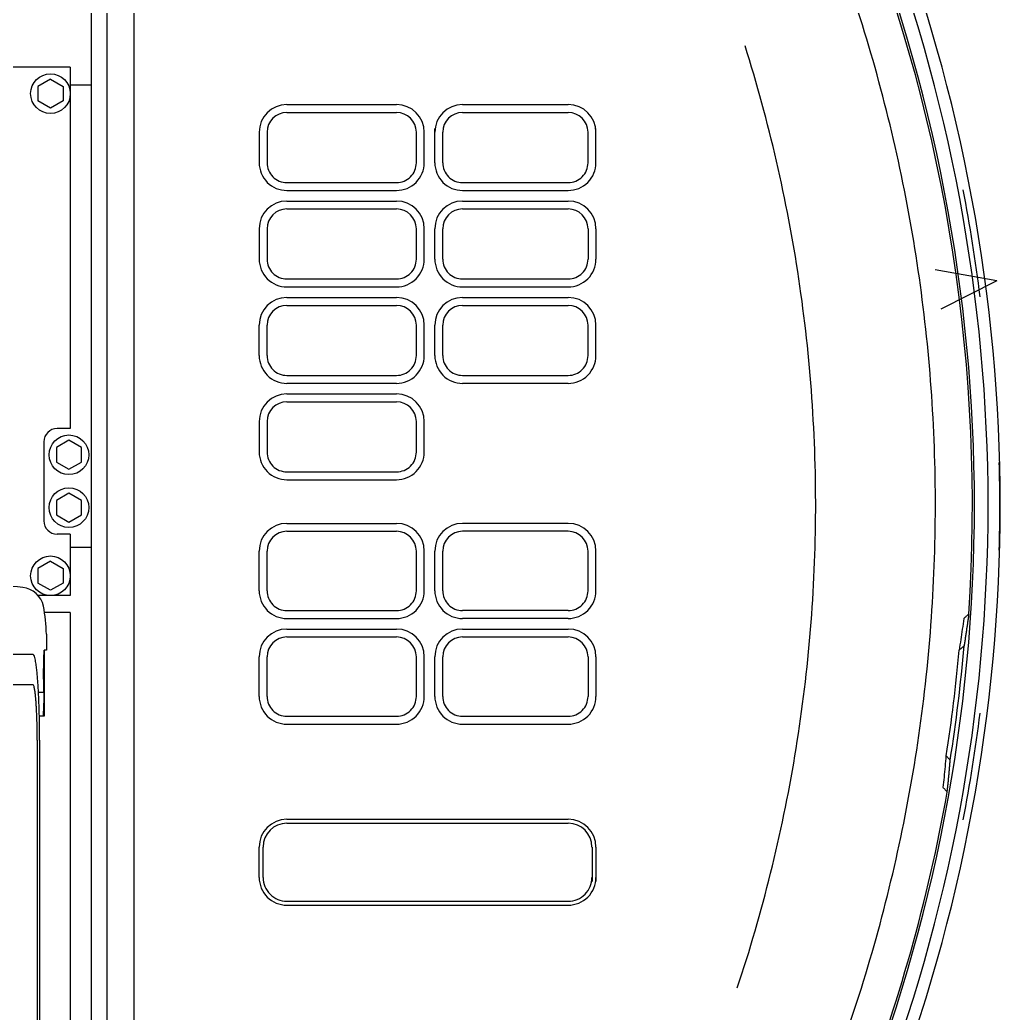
# Model space of a CAD drawing. Extents: x -121210 to 57230, y 84783 to 157800.
# Drawn here: x -100210 to -99412, y 146570 to 147378 of the extents above; entities that cross this region are included whole.
import ezdxf

# ---------------------------------------------------------------- set-up
doc = ezdxf.new("R2010")
doc.units = 0
doc.header["$MEASUREMENT"] = 0
doc.layers.get('0').update_dxf_attribs({"linetype": 'CONTINUOUS'})

# ---------------------------------------------------------------- blocks, each defined once
blk = doc.blocks.new('A$C09AE4EDA')
for p, q in [((5157.99, 317.16), (5157.99, 2193.24)), ((5170.91, 327.89), (5170.91, 2182.5)), ((5192.39, 2149.71), (5192.39, 354)), ((5140.78, 1603.32), (4982.74, 1603.32)), ((5140.78, 1603.32), (5140.78, 1309.28)), ((5124.66, 1593.61), (5114.44, 1587.72)), ((5124.66, 1593.61), (5134.87, 1587.72)), ((5114.44, 1587.72), (5114.44, 1575.92)), ((5134.87, 1587.72), (5134.87, 1575.92)), ((5140.78, 1589.02), (5157.99, 1589.02)), ((5124.66, 1570.03), (5114.44, 1575.92)), ((5134.87, 1575.92), (5124.66, 1570.03)), ((5317.1, 1572.9), (5406.34, 1572.9)), ((5460.09, 1572.9), (5546.1, 1572.9)), ((5317.1, 1566.45), (5406.34, 1566.45)), ((5460.09, 1566.45), (5546.1, 1566.45)), ((5437.52, 1525.59), (5437.52, 1553.54)), ((5568.68, 1525.59), (5568.68, 1553.54)), ((5294.53, 1550.32), (5294.53, 1525.59)), ((5300.98, 1550.32), (5300.98, 1525.59)), ((5422.47, 1525.59), (5422.47, 1550.32)), ((5428.92, 1525.59), (5428.92, 1550.32)), ((5443.97, 1525.59), (5443.97, 1550.32)), ((5562.23, 1525.59), (5562.23, 1550.32)), ((5317.1, 1509.47), (5406.34, 1509.47)), ((5460.09, 1509.47), (5546.1, 1509.46)), ((5317.1, 1503.01), (5406.34, 1503.01)), ((5460.09, 1503.01), (5546.1, 1503.01)), ((5317.1, 1494.41), (5406.34, 1494.41)), ((5317.1, 1487.96), (5406.34, 1487.96)), ((5460.09, 1494.41), (5546.1, 1494.41)), ((5460.09, 1487.96), (5546.1, 1487.96)), ((5294.53, 1471.84), (5294.53, 1447.11)), ((5300.98, 1471.84), (5300.98, 1447.11)), ((5422.47, 1447.11), (5422.47, 1471.84)), ((5428.92, 1447.11), (5428.92, 1471.84)), ((5437.52, 1447.11), (5437.52, 1471.84)), ((5443.97, 1447.11), (5443.97, 1471.84)), ((5562.23, 1471.84), (5562.23, 1447.11)), ((5568.68, 1471.84), (5568.68, 1447.11)), ((5317.1, 1430.98), (5406.34, 1430.98)), ((5460.09, 1430.98), (5546.1, 1430.98)), ((5895.01, 1429.55), (5844.79, 1438.42)), ((5317.1, 1424.53), (5406.34, 1424.53)), ((5460.09, 1424.53), (5546.1, 1424.53)), ((5895.01, 1429.55), (5849.51, 1406.52)), ((5317.1, 1415.93), (5406.34, 1415.93)), ((5460.09, 1415.93), (5546.1, 1415.93)), ((5317.1, 1409.48), (5406.34, 1409.48)), ((5460.09, 1409.48), (5546.1, 1409.48)), ((5294.53, 1368.62), (5294.53, 1393.35)), ((5300.98, 1368.62), (5300.98, 1393.35)), ((5422.47, 1368.62), (5422.47, 1393.35)), ((5428.92, 1368.62), (5428.92, 1393.35)), ((5437.52, 1368.62), (5437.52, 1393.35)), ((5443.97, 1368.62), (5443.97, 1393.35)), ((5562.23, 1368.62), (5562.23, 1393.35)), ((5568.68, 1368.62), (5568.68, 1393.35)), ((5317.1, 1352.5), (5406.34, 1352.5)), ((5460.09, 1352.5), (5546.1, 1352.5)), ((5317.1, 1346.05), (5406.34, 1346.05)), ((5460.09, 1346.05), (5546.1, 1346.05)), ((5317.1, 1337.45), (5406.34, 1337.45)), ((5317.1, 1331), (5406.34, 1331)), ((5294.53, 1314.87), (5294.53, 1290.14)), ((5300.98, 1314.87), (5300.98, 1290.14)), ((5422.47, 1290.14), (5422.47, 1314.87)), ((5428.92, 1290.14), (5428.92, 1314.87)), ((5140.78, 1309.28), (5130.03, 1309.28)), ((5119.28, 1298.53), (5119.28, 1234.02)), ((5139.71, 1299.68), (5129.5, 1293.78)), ((5129.5, 1293.78), (5129.5, 1281.99)), ((5149.92, 1293.78), (5139.71, 1299.68)), ((5149.92, 1281.99), (5149.92, 1293.78)), ((5129.5, 1281.99), (5139.71, 1276.09)), ((5139.71, 1276.09), (5149.92, 1281.99)), ((5317.1, 1274.01), (5406.34, 1274.01)), ((5317.1, 1274.01), (5406.34, 1274.01)), ((5317.1, 1267.56), (5406.34, 1267.56)), ((5139.71, 1256.67), (5129.5, 1250.78)), ((5149.92, 1250.78), (5139.71, 1256.67)), ((5129.5, 1250.78), (5129.5, 1238.98)), ((5149.92, 1238.98), (5149.92, 1250.78)), ((5129.5, 1238.98), (5139.71, 1233.08)), ((5139.71, 1233.08), (5149.92, 1238.98)), ((5317.1, 1232.08), (5406.34, 1232.08)), ((5546.1, 1232.08), (5460.09, 1232.08)), ((5140.78, 1223.27), (5130.03, 1223.27)), ((5140.78, 1223.27), (5140.78, 1173.28)), ((5317.1, 1225.63), (5406.34, 1225.63)), ((5546.1, 1225.63), (5460.09, 1225.63)), ((5140.78, 1212.62), (5157.99, 1212.62)), ((5294.53, 1177.25), (5294.53, 1209.51)), ((5300.98, 1177.25), (5300.98, 1209.51)), ((5422.47, 1177.25), (5422.47, 1209.51)), ((5428.92, 1177.25), (5428.92, 1209.51)), ((5437.52, 1177.25), (5437.52, 1209.51)), ((5443.97, 1177.25), (5443.97, 1209.51)), ((5562.23, 1177.25), (5562.23, 1209.51)), ((5568.68, 1177.25), (5568.68, 1209.51)), ((5124.66, 1201.2), (5114.44, 1195.3)), ((5124.66, 1201.2), (5134.87, 1195.3)), ((5114.44, 1195.3), (5114.44, 1183.51)), ((5134.87, 1195.3), (5134.87, 1183.51)), ((5124.66, 1177.61), (5114.44, 1183.51)), ((5134.87, 1183.51), (5124.66, 1177.61)), ((5140.78, 1173.28), (5114.78, 1173.28)), ((5140.78, 1159.51), (5119.87, 1159.51)), ((5140.78, 1159.51), (5140.78, 271.25)), ((5317.1, 1161.13), (5406.34, 1161.13)), ((5546.1, 1161.13), (5460.09, 1161.13)), ((5317.1, 1154.68), (5406.34, 1154.68)), ((5546.1, 1154.68), (5460.09, 1154.68)), ((5317.1, 1146.08), (5406.34, 1146.08)), ((5460.09, 1146.08), (5546.1, 1146.08)), ((5317.1, 1139.62), (5406.34, 1139.62)), ((5460.09, 1139.62), (5546.1, 1139.62)), ((5013.64, 1125.65), (5110.33, 1125.65)), ((5294.53, 1091.24), (5294.53, 1123.5)), ((5300.98, 1091.24), (5300.98, 1123.5)), ((5422.47, 1091.24), (5422.47, 1123.5)), ((5428.92, 1091.24), (5428.92, 1123.5)), ((5437.52, 1091.24), (5437.52, 1123.5)), ((5443.97, 1091.24), (5443.97, 1123.5)), ((5562.23, 1123.5), (5562.23, 1091.24)), ((5568.68, 1123.5), (5568.68, 1091.24)), ((5013.64, 1100.92), (5110.33, 1100.92)), ((5317.1, 1075.12), (5406.34, 1075.12)), ((5460.09, 1075.12), (5546.1, 1075.12)), ((5317.1, 1068.67), (5406.34, 1068.67)), ((5460.09, 1068.67), (5546.1, 1068.67)), ((5113.89, 1055.77), (5113.89, 282.76)), ((5115.84, 1055.77), (5115.84, 282.76)), ((5317.1, 991.26), (5546.1, 991.26)), ((5317.1, 988.03), (5546.1, 988.03)), ((5294.53, 943.95), (5294.53, 968.68)), ((5297.75, 943.95), (5297.75, 968.68)), ((5565.46, 968.68), (5565.46, 940.73)), ((5568.68, 968.68), (5568.68, 940.73)), ((5317.1, 924.6), (5546.1, 924.6)), ((5317.1, 921.38), (5546.1, 921.38))]:
    blk.add_line(p, q)
for points in [[(5771.42, 813.83, 0.018391), (5799.89, 906, 0.018345), (5821.51, 1000, 0.018335), (5836.19, 1095.33, 0.018451), (5843.81, 1191.48, 0.018306), (5844.35, 1287.93, 0.018439), (5837.82, 1384.17, 0.018347), (5824.23, 1479.66, 0.018332), (5803.67, 1573.9, 0.018401), (5776.25, 1666.38)], [(5683.71, 853.97, 0.019528), (5710.88, 947.53, 0.019734), (5730.63, 1042.92, 0.019509), (5742.85, 1139.59, 0.019587), (5747.48, 1236.92, 0.019667), (5744.46, 1334.29, 0.019497), (5733.83, 1431.13, 0.019682), (5715.66, 1526.85, 0.01958), (5690.02, 1620.84)], [(5868.07, 1154.68, -0.000035), (5868.87, 1155.39, -0.000035), (5869.68, 1156.1, -0.000035), (5870.49, 1156.82, -0.000035), (5871.3, 1157.53, -0.000035), (5872.11, 1158.24)], [(5872.11, 1158.24, -0.000856), (5871.67, 1155.01, -0.000857), (5871.23, 1151.78, -0.000861), (5870.77, 1148.55, -0.000863), (5870.3, 1145.32, -0.000853), (5869.82, 1142.1, -0.000857), (5869.33, 1138.88, -0.000863), (5868.83, 1135.66, -0.00085), (5868.32, 1132.44)], [(5868.07, 1154.68, -0.002292), (5866.88, 1146.06, -0.002294), (5865.62, 1137.46, -0.0023), (5864.28, 1128.87)], [(5121.31, 1141.81, -0.000002), (5121.31, 1135.34, -0.000002), (5121.31, 1128.87)], [(5864.28, 1128.87, -0.000035), (5865.08, 1129.59, -0.000035), (5865.89, 1130.3, -0.000035), (5866.7, 1131.01, -0.000035), (5867.51, 1131.72, -0.000035), (5868.32, 1132.44)], [(5115.84, 1055.77, 0.001244), (5115.83, 1060.17, 0.001259), (5115.8, 1064.58, 0.001291), (5115.74, 1068.98, 0.001341), (5115.66, 1073.4, 0.001412), (5115.56, 1077.81, 0.001511), (5115.43, 1082.23, 0.001645), (5115.28, 1086.66, 0.00183), (5115.09, 1091.1, 0.002068), (5114.87, 1095.5, 0.002424), (5114.6, 1099.91, 0.002955), (5114.3, 1104.32, 0.003807), (5113.93, 1108.72, 0.00533), (5113.48, 1113.11, 0.008597), (5112.92, 1117.5, 0.018758), (5112.12, 1121.86, 0.188402), (5110.28, 1125.65)], [(5118.9, 1105.22, -0.000001), (5118.93, 1106.54, -0.000001), (5118.97, 1107.85, -0.000001), (5119, 1109.17, -0.000001), (5119.03, 1110.48, -0.000001), (5119.07, 1111.79, -0.000001), (5119.1, 1113.11, -0.000001), (5119.13, 1114.42, -0.000001), (5119.17, 1115.73, -0.000001), (5119.2, 1117.05, -0.000001), (5119.23, 1118.36, -0.000001), (5119.26, 1119.68, -0.000001), (5119.29, 1120.99, -0.000001), (5119.33, 1122.31, -0.000001), (5119.36, 1123.62, -0.000001), (5119.39, 1124.93, -0.000001), (5119.42, 1126.25, -0.000001), (5119.45, 1127.56, -0.000001), (5119.48, 1128.87)], [(5121.31, 1128.87, 0.000016), (5121.01, 1128.87, 0.000016), (5120.7, 1128.87, 0.000016), (5120.4, 1128.87, 0.000016), (5120.09, 1128.87, 0.000016), (5119.79, 1128.87, 0.000016), (5119.48, 1128.87)], [(5119.52, 1123.5), (5119.52, 1123.99), (5119.53, 1124.48), (5119.53, 1124.97), (5119.54, 1125.46), (5119.55, 1125.96), (5119.56, 1126.43, -0.000001), (5119.57, 1126.92, -0.000001), (5119.59, 1127.41, -0.000001), (5119.62, 1127.9, -0.000002), (5119.66, 1128.4, -0.077444), (5119.75, 1128.87)], [(5119.52, 1128.87, -0.000004), (5119.52, 1117.41, -0.000004), (5119.52, 1105.94, -0.000004), (5119.52, 1094.47)], [(5119.6, 1128.87, -0.000004), (5119.67, 1128.87, -0.000004), (5119.75, 1128.87)], [(5113.89, 1055.77, 0.001244), (5113.89, 1058.61, 0.001259), (5113.87, 1061.46, 0.001291), (5113.83, 1064.31, 0.001341), (5113.78, 1067.16, 0.001412), (5113.71, 1070.01, 0.001511), (5113.63, 1072.87, 0.001645), (5113.53, 1075.73, 0.00183), (5113.41, 1078.59, 0.002087), (5113.26, 1081.47, 0.002442), (5113.09, 1084.33, 0.002964), (5112.89, 1087.18, 0.003822), (5112.65, 1090.02, 0.005359), (5112.36, 1092.86, 0.008666), (5112, 1095.7, 0.019148), (5111.48, 1098.52, 0.20814), (5110.26, 1100.91)], [(5118.9, 1105.22, -0.000002), (5118.9, 1099.85, -0.000002), (5118.9, 1094.47)], [(5118.9, 1094.47, 0.000026), (5118.4, 1094.47, 0.000026), (5117.91, 1094.47, 0.000026), (5117.41, 1094.47, 0.000026), (5116.91, 1094.47, 0.000026), (5116.41, 1094.47, 0.000026), (5115.92, 1094.47, 0.000026), (5115.42, 1094.47, 0.000026), (5114.92, 1094.47)], [(5118.52, 1075.12, 0.126356), (5118.86, 1076.24, 0.011405), (5118.99, 1077.43, 0.005033), (5119.09, 1078.6, -0.000004), (5119.16, 1079.79, -0.000003), (5119.23, 1080.99, -0.000002), (5119.28, 1082.19, -0.000002), (5119.32, 1083.39, -0.000002), (5119.36, 1084.59, -0.000001), (5119.39, 1085.79, -0.000001), (5119.42, 1086.99, -0.000001), (5119.45, 1088.19, -0.000001), (5119.47, 1089.39), (5119.48, 1090.59), (5119.5, 1091.79), (5119.51, 1092.99), (5119.52, 1094.19), (5119.52, 1095.39), (5119.52, 1096.62)], [(5119.52, 1094.47, -0.000002), (5119.52, 1088.02, -0.000002), (5119.52, 1081.57, -0.000002), (5119.52, 1075.12)], [(5119.52, 1075.12, 0.000026), (5119.04, 1075.12, 0.000026), (5118.55, 1075.12, 0.000026), (5118.06, 1075.12, 0.000026), (5117.57, 1075.12, 0.000026), (5117.09, 1075.12, 0.000026), (5116.6, 1075.12, 0.000026), (5116.11, 1075.12, 0.000026), (5115.63, 1075.12)], [(5851.35, 1017.06, 0.002321), (5852.25, 1025.65, 0.002325), (5853.08, 1034.26, 0.002321), (5853.82, 1042.86)], [(5853.82, 1042.86, -0.000039), (5854.46, 1042.15, -0.000039), (5855.1, 1041.44, -0.000039), (5855.75, 1040.72, -0.000039), (5856.39, 1040.01, -0.000039), (5857.03, 1039.3)], [(5854.57, 1013.5, 0.000863), (5854.92, 1016.72, 0.000883), (5855.25, 1019.94, 0.000866), (5855.58, 1023.17, 0.000875), (5855.89, 1026.39, 0.000859), (5856.19, 1029.62, 0.000864), (5856.48, 1032.84, 0.000904), (5856.76, 1036.07, 0.000855), (5857.03, 1039.3)], [(5854.57, 1013.5, 0.000041), (5853.9, 1014.23, 0.000039), (5853.26, 1014.94, 0.000039), (5852.62, 1015.66, 0.000039), (5851.97, 1016.37, 0.000038), (5851.35, 1017.06)]]:
    blk.add_lwpolyline(points, format="xyb")
for centre in [(5124.66, 1581.82), (5139.71, 1287.88), (5139.71, 1244.88), (5124.66, 1189.4)]:
    blk.add_circle(centre, 16.13)
for centre, radius, start, end in [((4532.27, 1247.14), 1344.5, 0, 21.82946), ((4532.27, 1247.14), 1342.78, 356.20425, 21.41387), ((4532.27, 1247.14), 1355.61, 0, 21.20134), ((4532.27, 1247.14), 1365.4, 0, 21.04217), ((5317.1, 1550.32), 22.58, 90, 180), ((5406.34, 1550.32), 22.58, 0, 90), ((5460.09, 1550.32), 22.58, 90, 180), ((5546.1, 1550.32), 22.58, 0, 90), ((5317.1, 1550.32), 16.13, 90, 180), ((5406.34, 1550.32), 16.13, 0, 90), ((5460.09, 1550.32), 16.13, 90, 180), ((5546.1, 1550.32), 16.13, 0, 90), ((5317.1, 1525.59), 22.58, 179.99999, 270), ((5317.1, 1525.59), 16.13, 179.99999, 270), ((5406.34, 1525.59), 16.13, 269.99999, 0), ((5406.34, 1525.59), 22.58, 269.99999, 0), ((5460.09, 1525.59), 22.58, 179.99999, 270), ((5460.09, 1525.59), 16.13, 179.99999, 270), ((5546.1, 1525.59), 22.58, 269.99999, 0), ((5546.1, 1525.59), 16.13, 269.99999, 0), ((4532.27, 1247.14), 1359.7, 7.15822, 10.86768), ((5317.1, 1471.84), 22.58, 90, 180), ((5317.1, 1471.84), 16.13, 90, 180), ((5406.34, 1471.84), 22.58, 0, 90), ((5406.34, 1471.84), 16.13, 0, 90), ((5460.09, 1471.84), 22.58, 90, 180), ((5460.09, 1471.84), 16.13, 90, 180), ((5546.1, 1471.84), 22.58, 0, 90), ((5546.1, 1471.84), 16.13, 0, 90), ((5317.1, 1447.11), 22.58, 179.99999, 270), ((5317.1, 1447.11), 16.13, 179.99999, 270), ((5406.34, 1447.11), 16.13, 269.99999, 0), ((5406.34, 1447.11), 22.58, 269.99999, 0), ((5460.09, 1447.11), 22.58, 179.99999, 270), ((5460.09, 1447.11), 16.13, 179.99999, 270), ((5546.1, 1447.11), 22.58, 269.99999, 0), ((5546.1, 1447.11), 16.13, 269.99999, 0), ((5317.1, 1393.35), 22.58, 90, 180), ((5406.34, 1393.35), 22.58, 0, 90), ((5460.09, 1393.35), 22.58, 90, 180), ((5546.1, 1393.35), 22.58, 0, 90), ((5317.1, 1393.35), 16.13, 90, 180), ((5406.34, 1393.35), 16.13, 0, 90), ((5460.09, 1393.35), 16.13, 90, 180), ((5546.1, 1393.35), 16.13, 0, 90), ((5317.1, 1368.62), 22.58, 179.99999, 270), ((5317.1, 1368.62), 16.13, 179.99999, 270), ((5406.34, 1368.62), 22.58, 269.99999, 0), ((5406.34, 1368.62), 16.13, 269.99999, 0), ((5460.09, 1368.62), 22.58, 179.99999, 270), ((5460.09, 1368.62), 16.13, 179.99999, 270), ((5546.1, 1368.62), 22.58, 269.99999, 0), ((5546.1, 1368.62), 16.13, 269.99999, 0), ((5317.1, 1314.87), 22.58, 90, 180), ((5406.34, 1314.87), 22.58, 0, 90), ((5317.1, 1314.87), 16.13, 90, 180), ((5406.34, 1314.87), 16.13, 0, 90), ((5130.03, 1298.53), 10.75, 90, 180), ((5317.1, 1290.14), 22.58, 179.99999, 270), ((5317.1, 1290.14), 16.13, 179.99999, 270), ((5406.34, 1290.14), 22.58, 269.99999, 0), ((5406.34, 1290.14), 16.13, 269.99999, 0), ((4537.73, 1247.14), 1359.7, 358.45101, 1.45811), ((4532.27, 1247.14), 1344.5, 338.17052, 0), ((4532.27, 1247.14), 1355.61, 338.79864, 0), ((4532.27, 1247.14), 1365.4, 338.95781, 0), ((5130.03, 1234.02), 10.75, 180, 269.99999), ((5317.1, 1209.51), 22.58, 90, 180), ((5406.34, 1209.51), 22.58, 0, 90), ((5460.09, 1209.51), 22.58, 90, 180), ((5546.1, 1209.51), 22.58, 0, 90), ((5317.1, 1209.51), 16.13, 90, 180), ((5406.34, 1209.51), 16.13, 0, 90), ((5460.09, 1209.51), 16.13, 90, 180), ((5546.1, 1209.51), 16.13, 0, 90), ((5045.52, 559.73), 622.8, 84.7893, 91.12986), ((5100.17, 1160.92), 19.14, 11.56025, 84.27966), ((5317.1, 1177.25), 22.58, 179.99999, 270), ((5317.1, 1177.25), 16.13, 179.99999, 270), ((5406.34, 1177.25), 16.13, 269.99999, 0), ((5406.34, 1177.25), 22.58, 269.99999, 0), ((5460.09, 1177.25), 22.58, 179.99999, 270), ((5460.09, 1177.25), 16.13, 179.99999, 270), ((5546.1, 1177.25), 22.58, 269.99999, 0), ((5546.1, 1177.25), 16.13, 269.99999, 0), ((5003.35, 1141.12), 117.96, 0.33774, 11.56025), ((5317.1, 1123.5), 22.58, 90, 180), ((5406.34, 1123.5), 22.58, 0, 90), ((5460.09, 1123.5), 22.58, 90, 180), ((5546.1, 1123.5), 22.58, 0, 90), ((5317.1, 1123.5), 16.13, 90, 180), ((5406.34, 1123.5), 16.13, 0, 90), ((5460.09, 1123.5), 16.13, 90, 180), ((5546.1, 1123.5), 16.13, 0, 90), ((4532.27, 1247.14), 1340.97, 351.08384, 355.09321), ((4532.27, 1247.14), 1337.25, 351.21333, 354.92625), ((5317.1, 1091.24), 22.58, 179.99999, 270), ((5317.1, 1091.24), 16.13, 179.99999, 270), ((5406.34, 1091.24), 16.13, 269.99999, 0), ((5406.34, 1091.24), 22.58, 269.99999, 0), ((5460.09, 1091.24), 22.58, 179.99999, 270), ((5460.09, 1091.24), 16.13, 179.99999, 270), ((5546.1, 1091.24), 22.58, 269.99999, 0), ((5546.1, 1091.24), 16.13, 269.99999, 0), ((4532.27, 1247.14), 1359.7, 349.13231, 352.84177), ((4532.27, 1247.14), 1342.78, 338.58611, 349.9778), ((5317.1, 968.68), 22.58, 90, 180), ((5317.1, 968.68), 19.35, 90, 180), ((5546.1, 968.68), 22.58, 0, 90), ((5546.1, 968.68), 19.35, 0, 90), ((5317.1, 943.95), 22.58, 179.99999, 270), ((5317.1, 943.95), 19.35, 179.99999, 270), ((5546.1, 943.95), 22.58, 269.99999, 0), ((5546.1, 943.95), 19.35, 269.99999, 0)]:
    blk.add_arc(centre, radius, start, end)

msp = doc.modelspace()

# ---------------------------------------------------------------- block references
msp.add_blockref('A$C09AE4EDA', (-105309.79, 145736.59))

doc.saveas('drawing.dxf')
